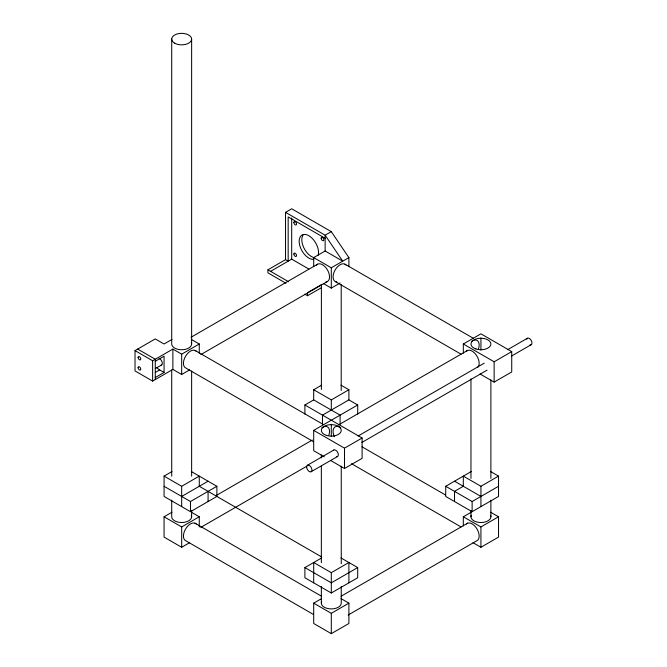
<?xml version="1.0" encoding="UTF-8"?>
<svg xmlns="http://www.w3.org/2000/svg" width="667" height="667" viewBox="0 0 667 667"><rect width="100%" height="100%" fill="white"/><g stroke="black" fill="none" stroke-linecap="round" stroke-linejoin="round"><path stroke-width="1" d="M285.935 283.25L267.926 272.853L267.926 269.81L285.534 259.646L285.534 212.339L291.696 208.788L331.299 231.657L348.899 257.612L348.899 266.758M331.299 231.657L325.137 235.209L285.534 212.339M270.569 271.336L291.696 259.138L308.821 269.026M189.595 369.91L181.674 374.487L172.87 369.41L152.626 381.09L135.026 370.927L135.026 350.6L155.269 338.919L164.065 343.997L171.994 339.428M313.698 266.758L313.698 257.612L325.137 251.009L342.738 261.172L325.137 235.209L325.137 251.009M190.97 337.294L317.609 264.182M135.026 350.6L152.626 360.764L172.87 349.083L181.674 354.16L199.275 343.997L199.275 353.143M155.269 361.272L164.065 356.195L164.065 372.453L155.269 377.539M155.378 368.576L161.539 365.016M313.698 257.612L331.299 267.775L348.899 257.612M155.269 372.453L159.671 369.91L164.065 372.453M321.619 284.542L307.537 292.671L307.537 295.723L304.836 294.164M200.759 354.644L327.389 281.524M307.537 295.723L321.619 287.594M323.378 283.525L331.299 288.102L340.103 283.016M191.354 471.544L216.875 486.285L216.875 496.448L190.47 511.689L164.065 496.448L164.065 476.121L171.994 471.544M340.103 424.287L340.103 415.141L313.698 399.9L313.698 389.736L321.619 385.159M304.894 414.124L304.894 404.977L313.698 399.9M164.065 476.121L181.674 486.285L199.275 476.121L199.275 486.285L321.594 556.903M313.698 389.736L331.299 399.9L348.899 389.736L348.899 399.9L322.495 415.141L322.495 424.287M181.674 496.448L208.079 481.199M189.595 542.688L181.674 547.265L164.065 537.102L164.065 516.775L171.994 512.198M164.065 486.285L190.47 501.526L216.875 486.285M324.262 456.812L313.698 450.709L313.698 430.382L357.704 404.977L357.704 414.124M463.323 353.143L463.323 343.997L480.924 333.833L511.731 351.617L511.731 371.944L494.13 382.108L480.048 373.979M216.116 495.556L312.214 440.07M338.327 425.046L467.659 350.375M164.065 516.775L181.674 526.938L199.275 516.775L199.275 526.938M307.429 465.266L333.833 450.017M358.154 435.976L484.242 363.182M507.654 349.666L527.472 338.219M200.759 527.414L306.737 466.233M313.698 430.382L344.505 448.174L362.106 438.011L362.106 458.337L344.505 468.492L330.423 460.363M463.323 343.997L494.13 361.781L511.731 351.617M311.164 471.727L337.569 456.486M361.881 442.446L487.068 370.168M511.389 356.128L531.207 344.689M340.979 557.937L357.704 567.592L357.704 577.755L331.299 592.996L304.894 577.755L304.894 567.592L321.619 557.937M490.612 471.544L498.532 476.121L498.532 496.448L472.128 511.689L445.723 496.448L445.723 486.285L471.244 471.544M313.698 582.833L313.698 562.506L331.299 572.67L348.899 562.506L348.899 582.833M454.519 501.526L454.519 491.362L463.323 486.285L463.323 476.121L480.924 486.285L498.532 476.121M357.704 567.592L331.299 582.833L304.894 567.592M445.723 486.285L472.128 501.526L498.532 486.285M340.979 598.591L348.899 603.16L348.899 623.487L331.299 633.65L313.698 623.487L313.698 603.16L321.619 598.591M463.323 525.921L463.323 516.775L471.244 512.198M341.029 596.265L467.659 523.153M313.698 603.16L331.299 613.323L348.899 603.16M463.323 516.775L480.924 526.938L498.532 516.775L498.532 537.102L480.924 547.265L473.003 542.688M348.157 615.032L476.588 540.887A9.955 5.753 60 0 0 476.938 528.864A9.955 5.753 60 0 0 466.408 523.979M325.137 238.261L288.169 216.917L288.169 261.172L285.534 259.646M344.864 264.115L473.295 338.269M335.343 281.591L461.08 354.185M267.926 269.81L288.603 281.741M340.979 385.159L348.899 389.736M348.899 399.9L357.704 404.977M454.519 481.199L480.924 496.448M191.354 339.428L199.275 343.997M304.894 404.977L362.106 438.011M490.612 512.198L498.532 516.775M194.956 350.383L323.387 424.537M361.931 446.748L445.456 494.964M313.523 441.729L185.993 368.101A9.955 5.753 -60 0 1 185.676 356.061A9.955 5.753 -60 0 1 196.206 351.217M351.509 463.707L461.08 526.963M137.66 349.083L155.269 359.246L155.269 379.573M191.354 512.198L199.275 516.775M194.956 523.161L321.594 596.273M313.523 614.507L185.993 540.879A9.955 5.753 -60 0 1 185.676 528.839A9.955 5.753 -60 0 1 196.206 523.987M494.13 361.781L494.13 382.108M490.887 379.882L490.887 478.406M490.887 500.183L490.887 516.775M480.924 337.902L480.924 350.1M480.924 486.285L480.924 506.612M480.924 526.938L480.924 547.265M472.128 501.526L472.128 511.689M470.969 378.839L470.969 478.406M470.969 510.555L470.969 516.775M344.505 448.174L344.505 468.492M341.254 466.266L341.254 563.748M341.254 586.568L341.254 603.16A9.955 5.753 0 0 1 329.998 608.863A9.955 5.753 0 0 1 321.677 601.676M341.212 284.692L341.212 390.478M331.299 267.775L331.299 288.102M331.299 399.9L331.299 410.063M331.299 424.287L331.299 436.485M331.299 572.67L331.299 592.996M331.299 613.323L331.299 633.65M321.386 284.667L321.386 389.411M321.344 454.861L321.344 457.971M321.344 466.266L321.344 562.715M321.344 586.568L321.344 603.16M291.696 217.976L291.696 259.138M208.079 491.362L208.079 501.526M191.629 39.103L191.629 343.997M191.629 371.06L191.629 476.18M191.629 510.53L191.629 516.775M190.47 501.526L190.47 511.689M181.674 354.16L181.674 374.487M181.674 486.285L181.674 506.612M181.674 526.938L181.674 547.265M172.87 349.083L172.87 369.41M171.711 39.103L171.711 343.997A9.955 5.753 0 0 0 182.975 349.7A9.955 5.753 0 0 0 191.287 342.513M171.711 370.018L171.711 476.18M171.711 500.117L171.711 516.775A9.955 5.753 0 0 0 182.975 522.469A9.955 5.753 0 0 0 191.287 515.283M152.626 360.764L152.626 381.09M490.545 515.283A9.955 5.753 0 0 1 480.924 522.519A9.955 5.753 0 0 1 471.311 515.283M466.408 351.201A9.955 5.753 60 0 1 476.23 355.002A9.955 5.753 60 0 1 477.847 367.284M321.827 427.764A9.955 5.753 -60 0 1 328.906 435.142M316.458 265.183A9.955 5.753 60 0 1 327.564 270.127A9.955 5.753 60 0 1 325.913 281.941M334.292 436.702A9.955 5.753 60 0 1 334.042 427.822A9.955 5.753 60 0 1 340.795 427.772M471.827 341.129A9.955 5.753 -60 0 1 478.372 349.233M336.843 281.941A9.955 5.753 -60 0 1 334.917 270.352A9.955 5.753 -60 0 1 346.04 265.066M333.417 450.408A3.735 2.159 60 0 1 337.794 452.601A3.735 2.159 60 0 1 336.385 456.595M313.999 257.637A13.69 7.904 60 0 1 303.818 247.765A13.69 7.904 60 0 1 303.11 234.967M526.788 339.195A3.735 2.159 60 0 1 531.207 340.378A3.735 2.159 60 0 1 530.023 344.797M313.698 259.396A13.69 7.904 60 0 1 299.5 244.414A13.69 7.904 60 0 1 308.854 235.743A13.69 7.904 60 0 1 318.209 255.211M159.671 369.91A9.955 5.753 60 0 1 156.687 367.434M158.988 358.446A3.735 2.159 60 0 1 162.106 362.023A3.735 2.159 60 0 1 160.989 365.183M475.946 348.974A9.955 5.753 0 0 0 490.887 343.997A9.955 5.753 0 0 0 475.946 339.019A9.955 5.753 0 0 0 475.946 348.974M326.321 435.359A9.955 5.753 0 0 0 341.254 430.382A9.955 5.753 0 0 0 326.321 425.404A9.955 5.753 0 0 0 326.321 435.359M306.653 466.975A3.735 2.159 60 0 0 310.614 471.902A3.735 2.159 60 0 0 310.614 466.617A3.735 2.159 60 0 0 306.653 466.975M321.177 238.302A1.868 1.076 60 0 0 323.178 240.745A1.868 1.076 60 0 0 323.136 238.077A1.868 1.076 60 0 0 321.177 238.302M293.889 222.528A1.868 1.076 60 0 0 295.873 224.987A1.868 1.076 60 0 0 295.873 222.353A1.868 1.076 60 0 0 293.889 222.528M293.889 254.035A1.868 1.076 60 0 0 295.873 256.495A1.868 1.076 60 0 0 295.873 253.86A1.868 1.076 60 0 0 293.889 254.035M138.102 357.462A1.868 1.076 60 0 0 140.087 359.93A1.868 1.076 60 0 0 140.087 357.287A1.868 1.076 60 0 0 138.102 357.462M138.102 367.625A1.868 1.076 60 0 0 140.087 370.093A1.868 1.076 60 0 0 140.087 367.45A1.868 1.076 60 0 0 138.102 367.625M174.629 43.163A9.955 5.753 0 0 0 191.287 40.587A9.955 5.753 0 0 0 179.098 33.542A9.955 5.753 0 0 0 174.629 43.163"/></g></svg>
